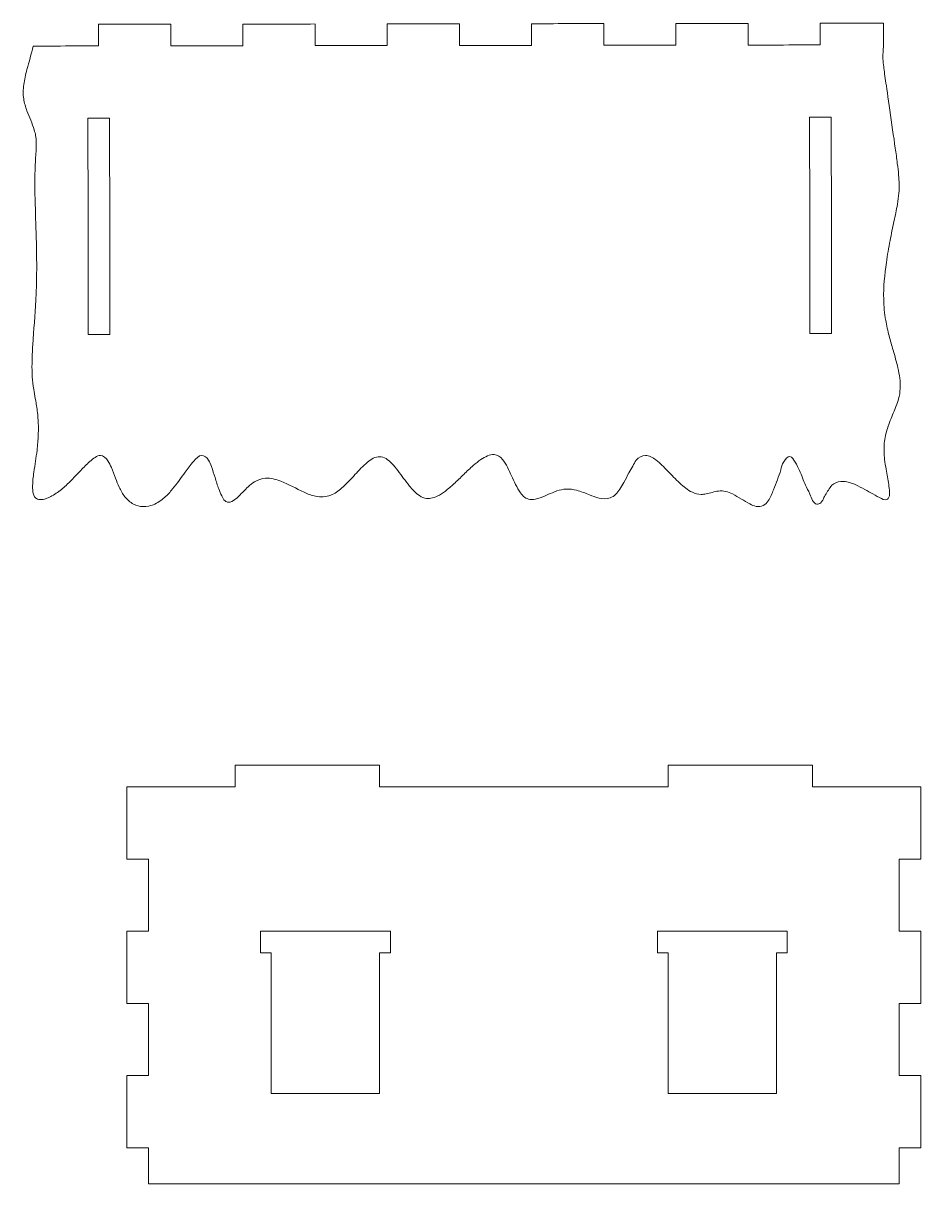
# Model space of a CAD drawing. Header units: millimetres. Extents: x -5059 to 5976, y -2595 to 3315.
# Drawn here: x 3345.4 to 3594.1, y 634.2 to 955.9 of the extents above; entities that cross this region are included whole.
import ezdxf

# ---------------------------------------------------------------- set-up
doc = ezdxf.new("R2010")
doc.units = ezdxf.units.MM
doc.header["$MEASUREMENT"] = 0
doc.layers.add('Make2D$visible$lines', color=7, linetype='Continuous')

msp = doc.modelspace()

# ---------------------------------------------------------------- linework, layer by layer
at = {"layer": 'Make2D$visible$lines', "color": 18, "lineweight": 9}
for points in [[(3386.285, 955.6092), (3379.6186, 955.5999), (3369.6189, 955.5861), (3366.2857, 955.5815)], [(3366.2941, 949.5815), (3366.2913, 951.5815), (3366.2871, 954.5815), (3366.2857, 955.5815)], [(3386.2857, 955.608), (3386.2885, 953.6084), (3386.2926, 950.609), (3386.294, 949.6092)], [(3426.285, 955.6647), (3419.6185, 955.6554), (3409.6189, 955.6415), (3406.2857, 955.6369)], [(3406.294, 949.6369), (3406.2912, 951.6369), (3406.2871, 954.6369), (3406.2857, 955.6369)], [(3426.2857, 955.6634), (3426.2884, 953.6638), (3426.2926, 950.6645), (3426.294, 949.6647)], [(3466.2849, 955.7201), (3459.6185, 955.7109), (3449.6189, 955.697), (3446.2857, 955.6924)], [(3446.294, 949.6924), (3446.2912, 951.6924), (3446.287, 954.6924), (3446.2857, 955.6924)], [(3466.2856, 955.7189), (3466.2884, 953.7193), (3466.2926, 950.7199), (3466.294, 949.7201)], [(3506.2849, 955.7756), (3499.6185, 955.7664), (3489.6188, 955.7525), (3486.2856, 955.7479)], [(3486.2939, 949.7479), (3486.2912, 951.7479), (3486.287, 954.7479), (3486.2856, 955.7479)], [(3506.2856, 955.7744), (3506.2884, 953.7748), (3506.2925, 950.7754), (3506.2939, 949.7756)], [(3546.2848, 955.8311), (3539.6184, 955.8218), (3529.6188, 955.808), (3526.2856, 955.8033)], [(3526.2939, 949.8033), (3526.2911, 951.8033), (3526.287, 954.8033), (3526.2856, 955.8033)], [(3546.2856, 955.8298), (3546.2883, 953.8303), (3546.2925, 950.8309), (3546.2939, 949.8311)], [(3566.2855, 955.8588), (3572.1189, 955.8669), (3580.8689, 955.879), (3583.7855, 955.8831)], [(3566.2939, 949.8588), (3566.2911, 951.8588), (3566.2869, 954.8588), (3566.2855, 955.8588)], [(3348.1588, 949.5563), (3354.2036, 949.5647), (3363.2709, 949.5773), (3366.2933, 949.5815)], [(3386.294, 949.6092), (3392.9607, 949.6184), (3402.9607, 949.6323), (3406.294, 949.6369)], [(3426.294, 949.6647), (3432.9607, 949.6739), (3442.9606, 949.6878), (3446.294, 949.6924)], [(3466.294, 949.7201), (3472.9606, 949.7294), (3482.9606, 949.7433), (3486.2939, 949.7479)], [(3506.2939, 949.7756), (3512.9606, 949.7849), (3522.9606, 949.7987), (3526.2939, 949.8033)], [(3546.2939, 949.8311), (3552.9605, 949.8403), (3562.9605, 949.8542), (3566.2939, 949.8588)], [(3587.0683, 921.2617), (3586.1753, 927.4854), (3584.8327, 936.8205), (3584.3847, 939.9321)], [(3369.3211, 929.5856), (3367.3213, 929.5829), (3364.3217, 929.5787), (3363.3218, 929.5773)], [(3363.3218, 929.5761), (3363.3495, 909.5765), (3363.3911, 879.5772), (3363.405, 869.5774)], [(3369.405, 869.5857), (3369.3773, 889.5853), (3369.3357, 919.5846), (3369.3218, 929.5844)], [(3569.3209, 929.863), (3567.3211, 929.8602), (3564.3215, 929.8561), (3563.3216, 929.8547)], [(3563.3216, 929.8534), (3563.3493, 909.8539), (3563.3909, 879.8545), (3563.4048, 869.8547)], [(3569.4048, 869.8631), (3569.3771, 889.8626), (3569.3355, 919.862), (3569.3216, 929.8618)], [(3363.405, 869.5774), (3365.4048, 869.5802), (3368.4044, 869.5843), (3369.4043, 869.5857)], [(3563.4048, 869.8547), (3565.4046, 869.8575), (3568.4042, 869.8617), (3569.4041, 869.8631)], [(3348.3076, 854.3687), (3348.5646, 852.8847), (3348.9459, 850.658), (3349.0723, 849.9156)], [(3404.1367, 750.2478), (3417.47, 750.2478), (3437.47, 750.2478), (3444.1367, 750.2478)], [(3404.1367, 744.2478), (3404.1367, 746.2478), (3404.1367, 749.2478), (3404.1367, 750.2478)], [(3444.1367, 750.2478), (3444.1367, 748.2478), (3444.1367, 745.2478), (3444.1367, 744.2478)], [(3524.1367, 744.2478), (3524.1367, 746.2478), (3524.1367, 749.2478), (3524.1367, 750.2478)], [(3524.1367, 750.2478), (3537.47, 750.2478), (3557.47, 750.2478), (3564.1367, 750.2478)], [(3564.1367, 750.2478), (3564.1367, 748.2478), (3564.1367, 745.2478), (3564.1367, 744.2478)], [(3374.1367, 744.2478), (3384.1367, 744.2478), (3399.1367, 744.2478), (3404.1367, 744.2478)], [(3374.1367, 724.2478), (3374.1367, 730.9144), (3374.1367, 740.9144), (3374.1367, 744.2478)], [(3524.1367, 744.2478), (3497.47, 744.2478), (3457.47, 744.2478), (3444.1367, 744.2478)], [(3594.1367, 744.2478), (3584.1367, 744.2478), (3569.1367, 744.2478), (3564.1367, 744.2478)], [(3594.1367, 744.2478), (3594.1367, 737.5811), (3594.1367, 727.5811), (3594.1367, 724.2478)], [(3380.1367, 724.2478), (3378.1367, 724.2478), (3375.1367, 724.2478), (3374.1367, 724.2478)], [(3380.1367, 704.2478), (3380.1367, 710.9144), (3380.1367, 720.9144), (3380.1367, 724.2478)], [(3588.1367, 724.2478), (3588.1367, 717.5811), (3588.1367, 707.5811), (3588.1367, 704.2478)], [(3594.1367, 724.2478), (3592.1367, 724.2478), (3589.1367, 724.2478), (3588.1367, 724.2478)], [(3374.1367, 704.2478), (3376.1367, 704.2478), (3379.1367, 704.2478), (3380.1367, 704.2478)], [(3374.1367, 684.2478), (3374.1367, 690.9144), (3374.1367, 700.9144), (3374.1367, 704.2478)], [(3447.1367, 704.2478), (3435.1367, 704.2478), (3417.1367, 704.2478), (3411.1367, 704.2478)], [(3411.1367, 704.2478), (3411.1367, 702.2478), (3411.1367, 699.2478), (3411.1367, 698.2478)], [(3447.1367, 698.2478), (3447.1367, 700.2478), (3447.1367, 703.2478), (3447.1367, 704.2478)], [(3557.1367, 704.2478), (3545.1367, 704.2478), (3527.1367, 704.2478), (3521.1367, 704.2478)], [(3521.1367, 704.2478), (3521.1367, 702.2478), (3521.1367, 699.2478), (3521.1367, 698.2478)], [(3557.1367, 698.2478), (3557.1367, 700.2478), (3557.1367, 703.2478), (3557.1367, 704.2478)], [(3588.1367, 704.2478), (3590.1367, 704.2478), (3593.1367, 704.2478), (3594.1367, 704.2478)], [(3594.1367, 704.2478), (3594.1367, 697.5811), (3594.1367, 687.5811), (3594.1367, 684.2478)], [(3411.1367, 698.2478), (3412.1367, 698.2478), (3413.6367, 698.2478), (3414.1367, 698.2478)], [(3414.1367, 698.2478), (3414.1367, 685.2478), (3414.1367, 665.7478), (3414.1367, 659.2478)], [(3444.1367, 659.2478), (3444.1367, 672.2478), (3444.1367, 691.7478), (3444.1367, 698.2478)], [(3444.1367, 698.2478), (3445.1367, 698.2478), (3446.6367, 698.2478), (3447.1367, 698.2478)], [(3521.1367, 698.2478), (3522.1367, 698.2478), (3523.6367, 698.2478), (3524.1367, 698.2478)], [(3524.1367, 698.2478), (3524.1367, 685.2478), (3524.1367, 665.7478), (3524.1367, 659.2478)], [(3554.1367, 659.2478), (3554.1367, 672.2478), (3554.1367, 691.7478), (3554.1367, 698.2478)], [(3554.1367, 698.2478), (3555.1367, 698.2478), (3556.6367, 698.2478), (3557.1367, 698.2478)], [(3380.1367, 684.2478), (3378.1367, 684.2478), (3375.1367, 684.2478), (3374.1367, 684.2478)], [(3380.1367, 664.2478), (3380.1367, 670.9144), (3380.1367, 680.9144), (3380.1367, 684.2478)], [(3588.1367, 684.2478), (3588.1367, 677.5811), (3588.1367, 667.5811), (3588.1367, 664.2478)], [(3594.1367, 684.2478), (3592.1367, 684.2478), (3589.1367, 684.2478), (3588.1367, 684.2478)], [(3374.1367, 664.2478), (3376.1367, 664.2478), (3379.1367, 664.2478), (3380.1367, 664.2478)], [(3374.1367, 644.2478), (3374.1367, 650.9144), (3374.1367, 660.9144), (3374.1367, 664.2478)], [(3588.1367, 664.2478), (3590.1367, 664.2478), (3593.1367, 664.2478), (3594.1367, 664.2478)], [(3594.1367, 664.2478), (3594.1367, 657.5811), (3594.1367, 647.5811), (3594.1367, 644.2478)], [(3414.1367, 659.2478), (3424.1367, 659.2478), (3439.1367, 659.2478), (3444.1367, 659.2478)], [(3524.1367, 659.2478), (3534.1367, 659.2478), (3549.1367, 659.2478), (3554.1367, 659.2478)], [(3380.1367, 644.2478), (3378.1367, 644.2478), (3375.1367, 644.2478), (3374.1367, 644.2478)], [(3380.1367, 634.2478), (3380.1367, 637.5811), (3380.1367, 642.5811), (3380.1367, 644.2478)], [(3594.1367, 644.2478), (3592.1367, 644.2478), (3589.1367, 644.2478), (3588.1367, 644.2478)], [(3588.1367, 644.2478), (3588.1367, 640.9144), (3588.1367, 635.9144), (3588.1367, 634.2478)], [(3588.1367, 634.2478), (3518.8033, 634.2478), (3414.8033, 634.2478), (3380.1367, 634.2478)]]:
    msp.add_open_spline(points, degree=3, dxfattribs=at)
for points, knots in [([(3583.7855, 955.8831), (3583.9759, 945.4051), (3583.3056, 948.3403), (3583.8016, 944.2732), (3583.8016, 944.2732), (3583.9291, 943.2277), (3584.1337, 941.7196), (3584.3847, 939.9321)], [0, 0, 0, 0, 0.33333333, 0.33333333, 0.33333333, 0.33333333, 1, 1, 1, 1]), ([(3348.3076, 854.3687), (3348.118, 855.545), (3347.975, 856.7299), (3347.8965, 857.9188), (3347.8965, 857.9188), (3347.8159, 859.1403), (3347.8035, 860.3659), (3347.8213, 861.5904), (3347.8213, 861.5904), (3347.8464, 863.3156), (3347.9313, 865.0385), (3348.0381, 866.7601), (3348.0381, 866.7601), (3348.294, 870.8827), (3348.6756, 874.9977), (3348.8919, 879.1226), (3348.8919, 879.1226), (3348.9891, 880.9764), (3349.0529, 882.8322), (3349.0876, 884.6883), (3349.0876, 884.6883), (3349.1347, 887.2079), (3349.1281, 889.7281), (3349.0886, 892.2478), (3349.0886, 892.2478), (3349.0663, 893.6686), (3349.0336, 895.0892), (3348.9938, 896.5096), (3348.9938, 896.5096), (3348.8959, 900.0104), (3348.7555, 903.5098), (3348.675, 907.011), (3348.675, 907.011), (3348.6406, 908.5077), (3348.6171, 910.0047), (3348.6178, 911.5019), (3348.6178, 911.5019), (3348.6185, 913.006), (3348.6435, 914.5102), (3348.6991, 916.0133), (3348.6991, 916.0133), (3348.7326, 916.9185), (3348.7772, 917.8232), (3348.8365, 918.727), (3348.8365, 918.727), (3348.8696, 919.2308), (3348.9073, 919.7343), (3348.9394, 920.2382), (3348.9394, 920.2382), (3348.9586, 920.5397), (3348.9759, 920.8413), (3348.9893, 921.1431), (3348.9893, 921.1431), (3349.0159, 921.7429), (3349.0273, 922.3435), (3349.006, 922.9435), (3349.006, 922.9435), (3348.9848, 923.54), (3348.9311, 924.1358), (3348.8285, 924.7235), (3348.8285, 924.7235), (3348.7349, 925.26), (3348.6006, 925.7896), (3348.4427, 926.311), (3348.4427, 926.311), (3347.8949, 928.1209), (3347.0644, 929.8312), (3346.4153, 931.6063), (3346.4153, 931.6063), (3346.2174, 932.1477), (3346.0364, 932.695), (3345.8815, 933.2505), (3345.8815, 933.2505), (3345.7263, 933.8076), (3345.5974, 934.3728), (3345.5137, 934.9451), (3345.5137, 934.9451), (3345.4226, 935.5678), (3345.3851, 936.1988), (3345.39, 936.8279), (3345.39, 936.8279), (3345.4007, 938.205), (3345.6147, 939.5731), (3345.9051, 940.9206), (3345.9051, 940.9206), (3346.0586, 941.6332), (3346.2335, 942.34), (3346.419, 943.0441), (3346.419, 943.0441), (3346.9908, 945.2161), (3347.6627, 947.3629), (3348.1585, 949.555)], [0, 0, 0, 0, 0.04166667, 0.04166667, 0.04166667, 0.04166667, 0.08333333, 0.08333333, 0.08333333, 0.08333333, 0.125, 0.125, 0.125, 0.125, 0.16666667, 0.16666667, 0.16666667, 0.16666667, 0.20833333, 0.20833333, 0.20833333, 0.20833333, 0.25, 0.25, 0.25, 0.25, 0.29166667, 0.29166667, 0.29166667, 0.29166667, 0.33333333, 0.33333333, 0.33333333, 0.33333333, 0.375, 0.375, 0.375, 0.375, 0.41666667, 0.41666667, 0.41666667, 0.41666667, 0.45833333, 0.45833333, 0.45833333, 0.45833333, 0.5, 0.5, 0.5, 0.5, 0.54166667, 0.54166667, 0.54166667, 0.54166667, 0.58333333, 0.58333333, 0.58333333, 0.58333333, 0.625, 0.625, 0.625, 0.625, 0.66666667, 0.66666667, 0.66666667, 0.66666667, 0.70833333, 0.70833333, 0.70833333, 0.70833333, 0.75, 0.75, 0.75, 0.75, 0.79166667, 0.79166667, 0.79166667, 0.79166667, 0.83333333, 0.83333333, 0.83333333, 0.83333333, 0.875, 0.875, 0.875, 0.875, 0.91666667, 0.91666667, 0.91666667, 0.91666667, 1, 1, 1, 1]), ([(3587.0683, 921.2617), (3587.2655, 919.8523), (3587.459, 918.4421), (3587.6354, 917.0298), (3587.6354, 917.0298), (3587.7714, 915.9411), (3587.8972, 914.8512), (3587.99, 913.7573), (3587.99, 913.7573), (3588.1292, 912.1163), (3588.1941, 910.4664), (3588.0734, 908.826), (3588.0734, 908.826), (3587.9967, 907.784), (3587.8451, 906.7458), (3587.6659, 905.7145), (3587.6659, 905.7145), (3587.3889, 904.1204), (3587.0459, 902.5429), (3586.7088, 900.9625), (3586.7088, 900.9625), (3586.3339, 899.2045), (3585.9664, 897.443), (3585.6267, 895.6772), (3585.6267, 895.6772), (3585.2367, 893.6501), (3584.8833, 891.6174), (3584.5894, 889.5737), (3584.5894, 889.5737), (3584.106, 886.2111), (3583.7839, 882.8185), (3583.8586, 879.4239), (3583.8586, 879.4239), (3583.902, 877.4509), (3584.0795, 875.4771), (3584.4154, 873.5319), (3584.4154, 873.5319), (3584.665, 872.0868), (3585.002, 870.6575), (3585.3693, 869.2376), (3585.3693, 869.2376), (3585.7142, 867.9045), (3586.0857, 866.5798), (3586.4666, 865.2572), (3586.4666, 865.2572), (3586.9363, 863.6266), (3587.4203, 861.9994), (3587.799, 860.3426), (3587.799, 860.3426), (3588.228, 858.4654), (3588.5219, 856.5503), (3588.4282, 854.6294), (3588.4282, 854.6294), (3588.3813, 853.667), (3588.2371, 852.7031), (3587.9866, 851.7726), (3587.9866, 851.7726), (3587.8107, 851.119), (3587.5824, 850.4818), (3587.3382, 849.8508), (3587.3382, 849.8508), (3586.813, 848.4936), (3586.2146, 847.1647), (3585.6786, 845.8114), (3585.6786, 845.8114), (3585.3914, 845.0861), (3585.122, 844.3537), (3584.8882, 843.6091), (3584.8882, 843.6091), (3584.4689, 842.2741), (3584.1637, 840.8998), (3584.0326, 839.5089), (3584.0326, 839.5089), (3583.8914, 838.0109), (3583.9523, 836.4937), (3584.1214, 834.9961), (3584.1214, 834.9961), (3584.2251, 834.0775), (3584.3695, 833.1662), (3584.5243, 832.2557), (3584.5243, 832.2557), (3584.7639, 830.8468), (3585.0285, 829.4397), (3585.2468, 828.0273), (3585.2468, 828.0273), (3585.3513, 827.3517), (3585.4452, 826.6748), (3585.4869, 825.9869), (3585.4869, 825.9869), (3585.5166, 825.4978), (3585.5199, 825.0031), (3585.3206, 824.568), (3585.3206, 824.568), (3585.1892, 824.2812), (3584.9698, 824.0203), (3584.7134, 823.8965), (3584.7134, 823.8965), (3584.1421, 823.6205), (3583.3871, 824.0254), (3582.6949, 824.404), (3582.6949, 824.404), (3580.9466, 825.3602), (3579.5992, 826.1487), (3578.0065, 826.9979), (3578.0065, 826.9979), (3577.1437, 827.458), (3576.2089, 827.9359), (3575.2782, 828.2949), (3575.2782, 828.2949), (3574.1798, 828.7186), (3573.087, 828.9766), (3571.9467, 828.8583), (3571.9467, 828.8583), (3571.0557, 828.7659), (3570.1356, 828.4437), (3569.4915, 827.8145), (3569.4915, 827.8145), (3569.1112, 827.443), (3568.8271, 826.9645), (3568.5427, 826.5103), (3568.5427, 826.5103), (3568.2445, 826.0339), (3567.9459, 825.5843), (3567.6753, 825.0976), (3567.6753, 825.0976), (3567.4259, 824.6493), (3567.2003, 824.1695), (3566.9444, 823.7144), (3566.9444, 823.7144), (3566.7887, 823.4376), (3566.6218, 823.17), (3566.3917, 822.9716), (3566.3917, 822.9716), (3566.0864, 822.7083), (3565.6697, 822.5669), (3565.3144, 822.6189), (3565.3144, 822.6189), (3564.3683, 822.7572), (3563.8578, 824.2665), (3563.3818, 825.3717), (3563.3818, 825.3717), (3562.9522, 826.3689), (3562.5507, 827.0371), (3562.163, 827.888), (3562.163, 827.888), (3561.6165, 829.0878), (3561.0975, 830.6508), (3560.5333, 831.9139), (3560.5333, 831.9139), (3560.1721, 832.7224), (3559.7924, 833.408), (3559.3063, 834.2547), (3559.3063, 834.2547), (3558.9074, 834.9495), (3558.437, 835.7527), (3557.8732, 835.7999), (3557.8732, 835.7999), (3557.2735, 835.8501), (3556.5681, 835.045), (3556.1355, 834.2929), (3556.1355, 834.2929), (3555.6935, 833.5247), (3555.5359, 832.8118), (3555.3261, 832.0761), (3555.3261, 832.0761), (3554.8208, 830.305), (3554.0121, 828.4014), (3553.31, 826.6065), (3553.31, 826.6065), (3552.8934, 825.5415), (3552.5143, 824.5147), (3551.8517, 823.5545), (3551.8517, 823.5545), (3551.4876, 823.0269), (3551.038, 822.5194), (3550.4876, 822.2296), (3550.4876, 822.2296), (3549.8829, 821.911), (3549.1565, 821.8552), (3548.4764, 821.9895), (3548.4764, 821.9895), (3547.8886, 822.1056), (3547.3353, 822.3637), (3546.8004, 822.6404), (3546.8004, 822.6404), (3545.9787, 823.0655), (3545.2006, 823.5345), (3544.4198, 824.0165), (3544.4198, 824.0165), (3543.6122, 824.5151), (3542.8017, 825.0276), (3541.9473, 825.4494), (3541.9473, 825.4494), (3541.3503, 825.7442), (3540.7318, 825.9947), (3540.085, 826.1369), (3540.085, 826.1369), (3539.426, 826.2818), (3538.7377, 826.3143), (3538.0654, 826.2356), (3538.0654, 826.2356), (3537.4812, 826.1671), (3536.9091, 826.0147), (3536.3392, 825.8655), (3536.3392, 825.8655), (3535.7706, 825.7166), (3535.2042, 825.5709), (3534.627, 825.4565), (3534.627, 825.4565), (3534.176, 825.3672), (3533.7185, 825.2969), (3533.2624, 825.2973), (3533.2624, 825.2973), (3532.4261, 825.2981), (3531.5947, 825.5368), (3530.8307, 825.892), (3530.8307, 825.892), (3529.5202, 826.5012), (3528.4077, 827.4532), (3527.3502, 828.4417), (3527.3502, 828.4417), (3526.1753, 829.5399), (3525.0684, 830.6833), (3523.9571, 831.8293), (3523.9571, 831.8293), (3522.9417, 832.8765), (3521.9228, 833.9259), (3520.7377, 834.8503), (3520.7377, 834.8503), (3519.8583, 835.5362), (3518.8875, 836.1532), (3517.8516, 836.1241), (3517.8516, 836.1241), (3516.9167, 836.0979), (3515.9289, 835.5454), (3515.3021, 834.7783), (3515.3021, 834.7783), (3514.8949, 834.28), (3514.64, 833.6912), (3514.3368, 833.131), (3514.3368, 833.131), (3513.9925, 832.4947), (3513.5859, 831.8953), (3513.2325, 831.2649), (3513.2325, 831.2649), (3512.7409, 830.3878), (3512.3523, 829.4508), (3511.8687, 828.5681), (3511.8687, 828.5681), (3511.5256, 827.942), (3511.1348, 827.3431), (3510.7338, 826.7517), (3510.7338, 826.7517), (3510.3823, 826.2333), (3510.0231, 825.7206), (3509.5721, 825.2842), (3509.5721, 825.2842), (3509.1362, 824.8623), (3508.6146, 824.5118), (3508.0511, 824.3096), (3508.0511, 824.3096), (3507.0905, 823.9651), (3506.0082, 824.0518), (3504.996, 824.2881), (3504.996, 824.2881), (3504.0684, 824.5047), (3503.1996, 824.847), (3502.3227, 825.1921), (3502.3227, 825.1921), (3501.1551, 825.6517), (3499.973, 826.1164), (3498.7531, 826.436), (3498.7531, 826.436), (3497.7962, 826.6866), (3496.8159, 826.848), (3495.8355, 826.7919), (3495.8355, 826.7919), (3494.9703, 826.7424), (3494.105, 826.5237), (3493.2761, 826.2452), (3493.2761, 826.2452), (3492.4264, 825.9598), (3491.615, 825.6115), (3490.7981, 825.2552), (3490.7981, 825.2552), (3489.8421, 824.8382), (3488.8784, 824.4101), (3487.8678, 824.1314), (3487.8678, 824.1314), (3487.1788, 823.9414), (3486.468, 823.8208), (3485.7665, 823.9299), (3485.7665, 823.9299), (3485.2611, 824.0085), (3484.7605, 824.2062), (3484.3419, 824.5027), (3484.3419, 824.5027), (3483.8876, 824.8245), (3483.5298, 825.2625), (3483.2061, 825.7192), (3483.2061, 825.7192), (3482.6779, 826.4644), (3482.2406, 827.2591), (3481.8349, 828.071), (3481.8349, 828.071), (3481.0546, 829.6323), (3480.3911, 831.257), (3479.5905, 832.8117), (3479.5905, 832.8117), (3479.1955, 833.5789), (3478.767, 834.3291), (3478.197, 834.9851), (3478.197, 834.9851), (3477.5838, 835.6908), (3476.8067, 836.2874), (3475.8916, 836.3512), (3475.8916, 836.3512), (3475.2955, 836.3928), (3474.6408, 836.2083), (3474.0636, 835.9767), (3474.0636, 835.9767), (3473.3687, 835.6978), (3472.7861, 835.3508), (3472.2, 834.9452), (3472.2, 834.9452), (3471.517, 834.4724), (3470.8293, 833.9202), (3470.1786, 833.3583), (3470.1786, 833.3583), (3469.2235, 832.5335), (3468.3482, 831.688), (3467.4578, 830.8257), (3467.4578, 830.8257), (3466.5599, 829.9561), (3465.6465, 829.0694), (3464.7204, 828.2196), (3464.7204, 828.2196), (3463.9653, 827.5267), (3463.2016, 826.8584), (3462.3855, 826.2406), (3462.3855, 826.2406), (3461.676, 825.7035), (3460.9268, 825.2046), (3460.124, 824.8189), (3460.124, 824.8189), (3459.5698, 824.5526), (3458.99, 824.3403), (3458.3834, 824.2389), (3458.3834, 824.2389), (3457.8238, 824.1453), (3457.2413, 824.1461), (3456.6928, 824.2734), (3456.6928, 824.2734), (3455.9701, 824.4412), (3455.3064, 824.8285), (3454.7128, 825.2881), (3454.7128, 825.2881), (3453.8573, 825.9503), (3453.1473, 826.7624), (3452.4716, 827.6004), (3452.4716, 827.6004), (3451.3364, 829.0082), (3450.298, 830.4894), (3449.194, 831.9209), (3449.194, 831.9209), (3448.6817, 832.5853), (3448.1552, 833.2389), (3447.577, 833.8482), (3447.577, 833.8482), (3447.085, 834.3667), (3446.5556, 834.8531), (3445.9307, 835.2114), (3445.9307, 835.2114), (3445.3866, 835.5235), (3444.7701, 835.7383), (3444.1688, 835.7571), (3444.1688, 835.7571), (3442.9528, 835.7951), (3441.7989, 835.031), (3440.7944, 834.2122), (3440.7944, 834.2122), (3439.4786, 833.1398), (3438.4192, 831.9736), (3437.3142, 830.7702), (3437.3142, 830.7702), (3436.1496, 829.5019), (3434.9344, 828.1924), (3433.6211, 827.041), (3433.6211, 827.041), (3432.7021, 826.2353), (3431.7351, 825.5071), (3430.617, 825.0843), (3430.617, 825.0843), (3429.3128, 824.5911), (3427.803, 824.5134), (3426.4054, 824.7841), (3426.4054, 824.7841), (3425.2889, 825.0003), (3424.2441, 825.4389), (3423.217, 825.9147), (3423.217, 825.9147), (3421.0592, 826.9145), (3418.9799, 828.079), (3416.7523, 828.9363), (3416.7523, 828.9363), (3415.3999, 829.4567), (3413.9929, 829.864), (3412.5573, 829.7746), (3412.5573, 829.7746), (3411.4785, 829.7074), (3410.3836, 829.3597), (3409.4588, 828.7921), (3409.4588, 828.7921), (3408.8174, 828.3984), (3408.2579, 827.8989), (3407.712, 827.3818), (3407.712, 827.3818), (3406.8581, 826.5727), (3406.0377, 825.7203), (3405.1983, 824.8998), (3405.1983, 824.8998), (3404.8298, 824.5395), (3404.4576, 824.1854), (3404.0442, 823.8595), (3404.0442, 823.8595), (3403.525, 823.4502), (3402.9408, 823.0853), (3402.3087, 823.1211), (3402.3087, 823.1211), (3401.9595, 823.1409), (3401.5956, 823.283), (3401.3146, 823.5074), (3401.3146, 823.5074), (3400.8885, 823.8476), (3400.6529, 824.377), (3400.4226, 824.8837), (3400.4226, 824.8837), (3400.1197, 825.5501), (3399.8259, 826.1774), (3399.5709, 826.8358), (3399.5709, 826.8358), (3399.1801, 827.8444), (3398.8802, 828.9261), (3398.5543, 829.9775), (3398.5543, 829.9775), (3398.2367, 831.0024), (3397.8945, 831.9985), (3397.5347, 832.9967), (3397.5347, 832.9967), (3397.3126, 833.613), (3397.0838, 834.2301), (3396.7159, 834.8001), (3396.7159, 834.8001), (3396.2502, 835.5216), (3395.5617, 836.1678), (3394.8401, 836.1182), (3394.8401, 836.1182), (3394.0785, 836.0658), (3393.28, 835.2383), (3392.6277, 834.5015), (3392.6277, 834.5015), (3391.6554, 833.4033), (3391.0077, 832.5068), (3390.279, 831.4911), (3390.279, 831.4911), (3389.216, 830.0096), (3387.9806, 828.2747), (3386.7668, 826.7981), (3386.7668, 826.7981), (3386.0664, 825.946), (3385.3731, 825.1799), (3384.5567, 824.4524), (3384.5567, 824.4524), (3383.6552, 823.6492), (3382.6034, 822.8929), (3381.4674, 822.4332), (3381.4674, 822.4332), (3380.5591, 822.0655), (3379.5969, 821.8875), (3378.6252, 821.924), (3378.6252, 821.924), (3377.6921, 821.959), (3376.7501, 822.1919), (3375.9199, 822.6251), (3375.9199, 822.6251), (3375.0085, 823.1006), (3374.2317, 823.8174), (3373.5926, 824.6252), (3373.5926, 824.6252), (3372.937, 825.4539), (3372.4264, 826.3784), (3371.9796, 827.3348), (3371.9796, 827.3348), (3371.6069, 828.1326), (3371.2786, 828.9525), (3370.9598, 829.7742), (3370.9598, 829.7742), (3370.5777, 830.7592), (3370.2091, 831.7469), (3369.8178, 832.7221), (3369.8178, 832.7221), (3369.5556, 833.3753), (3369.2833, 834.0229), (3368.8759, 834.6175), (3368.8759, 834.6175), (3368.3492, 835.3862), (3367.5966, 836.0662), (3366.7762, 836.09), (3366.7762, 836.09), (3365.8045, 836.1183), (3364.7374, 835.2262), (3363.8683, 834.4447), (3363.8683, 834.4447), (3362.884, 833.5596), (3362.1535, 832.8164), (3361.3466, 831.9674), (3361.3466, 831.9674), (3360.1923, 830.753), (3358.8814, 829.3221), (3357.6128, 828.1172), (3357.6128, 828.1172), (3356.7448, 827.2928), (3355.8965, 826.5742), (3354.9073, 825.8697), (3354.9073, 825.8697), (3354.4138, 825.5182), (3353.8852, 825.1702), (3353.3598, 824.8811), (3353.3598, 824.8811), (3352.8881, 824.6216), (3352.419, 824.4095), (3351.9148, 824.2245), (3351.9148, 824.2245), (3351.4866, 824.0674), (3351.0331, 823.9299), (3350.5806, 823.8771), (3350.5806, 823.8771), (3350.2972, 823.8441), (3350.0142, 823.8442), (3349.7316, 823.8917), (3349.7316, 823.8917), (3349.4845, 823.9332), (3349.2377, 824.0109), (3349.0307, 824.1461), (3349.0307, 824.1461), (3348.7709, 824.3159), (3348.5736, 824.5764), (3348.4266, 824.855), (3348.4266, 824.855), (3348.0679, 825.5346), (3348.0079, 826.322), (3347.9943, 827.0928), (3347.9943, 827.0928), (3347.9799, 827.9012), (3348.0165, 828.6916), (3348.0918, 829.4871), (3348.0918, 829.4871), (3348.1548, 830.1532), (3348.2449, 830.823), (3348.3406, 831.4905), (3348.3406, 831.4905), (3348.63, 833.5085), (3348.9704, 835.5054), (3349.209, 837.5212), (3349.209, 837.5212), (3349.3772, 838.9409), (3349.4948, 840.37), (3349.5499, 841.8005), (3349.5499, 841.8005), (3349.6032, 843.1881), (3349.5977, 844.5769), (3349.5133, 845.9615), (3349.5133, 845.9615), (3349.4325, 847.2854), (3349.2797, 848.6054), (3349.0723, 849.9156)], [0, 0, 0, 0, 0.00689655, 0.00689655, 0.00689655, 0.00689655, 0.0137931, 0.0137931, 0.0137931, 0.0137931, 0.02068966, 0.02068966, 0.02068966, 0.02068966, 0.02758621, 0.02758621, 0.02758621, 0.02758621, 0.03448276, 0.03448276, 0.03448276, 0.03448276, 0.04137931, 0.04137931, 0.04137931, 0.04137931, 0.04827586, 0.04827586, 0.04827586, 0.04827586, 0.05517241, 0.05517241, 0.05517241, 0.05517241, 0.06206897, 0.06206897, 0.06206897, 0.06206897, 0.06896552, 0.06896552, 0.06896552, 0.06896552, 0.07586207, 0.07586207, 0.07586207, 0.07586207, 0.08275862, 0.08275862, 0.08275862, 0.08275862, 0.08965517, 0.08965517, 0.08965517, 0.08965517, 0.09655172, 0.09655172, 0.09655172, 0.09655172, 0.10344828, 0.10344828, 0.10344828, 0.10344828, 0.11034483, 0.11034483, 0.11034483, 0.11034483, 0.11724138, 0.11724138, 0.11724138, 0.11724138, 0.12413793, 0.12413793, 0.12413793, 0.12413793, 0.13103448, 0.13103448, 0.13103448, 0.13103448, 0.13793103, 0.13793103, 0.13793103, 0.13793103, 0.14482759, 0.14482759, 0.14482759, 0.14482759, 0.15172414, 0.15172414, 0.15172414, 0.15172414, 0.15862069, 0.15862069, 0.15862069, 0.15862069, 0.16551724, 0.16551724, 0.16551724, 0.16551724, 0.17241379, 0.17241379, 0.17241379, 0.17241379, 0.17931034, 0.17931034, 0.17931034, 0.17931034, 0.1862069, 0.1862069, 0.1862069, 0.1862069, 0.19310345, 0.19310345, 0.19310345, 0.19310345, 0.2, 0.2, 0.2, 0.2, 0.20689655, 0.20689655, 0.20689655, 0.20689655, 0.2137931, 0.2137931, 0.2137931, 0.2137931, 0.22068966, 0.22068966, 0.22068966, 0.22068966, 0.22758621, 0.22758621, 0.22758621, 0.22758621, 0.23448276, 0.23448276, 0.23448276, 0.23448276, 0.24137931, 0.24137931, 0.24137931, 0.24137931, 0.24827586, 0.24827586, 0.24827586, 0.24827586, 0.25517241, 0.25517241, 0.25517241, 0.25517241, 0.26206897, 0.26206897, 0.26206897, 0.26206897, 0.26896552, 0.26896552, 0.26896552, 0.26896552, 0.27586207, 0.27586207, 0.27586207, 0.27586207, 0.28275862, 0.28275862, 0.28275862, 0.28275862, 0.28965517, 0.28965517, 0.28965517, 0.28965517, 0.29655172, 0.29655172, 0.29655172, 0.29655172, 0.30344828, 0.30344828, 0.30344828, 0.30344828, 0.31034483, 0.31034483, 0.31034483, 0.31034483, 0.31724138, 0.31724138, 0.31724138, 0.31724138, 0.32413793, 0.32413793, 0.32413793, 0.32413793, 0.33103448, 0.33103448, 0.33103448, 0.33103448, 0.33793103, 0.33793103, 0.33793103, 0.33793103, 0.34482759, 0.34482759, 0.34482759, 0.34482759, 0.35172414, 0.35172414, 0.35172414, 0.35172414, 0.35862069, 0.35862069, 0.35862069, 0.35862069, 0.36551724, 0.36551724, 0.36551724, 0.36551724, 0.37241379, 0.37241379, 0.37241379, 0.37241379, 0.37931034, 0.37931034, 0.37931034, 0.37931034, 0.3862069, 0.3862069, 0.3862069, 0.3862069, 0.39310345, 0.39310345, 0.39310345, 0.39310345, 0.4, 0.4, 0.4, 0.4, 0.40689655, 0.40689655, 0.40689655, 0.40689655, 0.4137931, 0.4137931, 0.4137931, 0.4137931, 0.42068966, 0.42068966, 0.42068966, 0.42068966, 0.42758621, 0.42758621, 0.42758621, 0.42758621, 0.43448276, 0.43448276, 0.43448276, 0.43448276, 0.44137931, 0.44137931, 0.44137931, 0.44137931, 0.44827586, 0.44827586, 0.44827586, 0.44827586, 0.45517241, 0.45517241, 0.45517241, 0.45517241, 0.46206897, 0.46206897, 0.46206897, 0.46206897, 0.46896552, 0.46896552, 0.46896552, 0.46896552, 0.47586207, 0.47586207, 0.47586207, 0.47586207, 0.48275862, 0.48275862, 0.48275862, 0.48275862, 0.48965517, 0.48965517, 0.48965517, 0.48965517, 0.49655172, 0.49655172, 0.49655172, 0.49655172, 0.50344828, 0.50344828, 0.50344828, 0.50344828, 0.51034483, 0.51034483, 0.51034483, 0.51034483, 0.51724138, 0.51724138, 0.51724138, 0.51724138, 0.52413793, 0.52413793, 0.52413793, 0.52413793, 0.53103448, 0.53103448, 0.53103448, 0.53103448, 0.53793103, 0.53793103, 0.53793103, 0.53793103, 0.54482759, 0.54482759, 0.54482759, 0.54482759, 0.55172414, 0.55172414, 0.55172414, 0.55172414, 0.55862069, 0.55862069, 0.55862069, 0.55862069, 0.56551724, 0.56551724, 0.56551724, 0.56551724, 0.57241379, 0.57241379, 0.57241379, 0.57241379, 0.57931034, 0.57931034, 0.57931034, 0.57931034, 0.5862069, 0.5862069, 0.5862069, 0.5862069, 0.59310345, 0.59310345, 0.59310345, 0.59310345, 0.6, 0.6, 0.6, 0.6, 0.60689655, 0.60689655, 0.60689655, 0.60689655, 0.6137931, 0.6137931, 0.6137931, 0.6137931, 0.62068966, 0.62068966, 0.62068966, 0.62068966, 0.62758621, 0.62758621, 0.62758621, 0.62758621, 0.63448276, 0.63448276, 0.63448276, 0.63448276, 0.64137931, 0.64137931, 0.64137931, 0.64137931, 0.64827586, 0.64827586, 0.64827586, 0.64827586, 0.65517241, 0.65517241, 0.65517241, 0.65517241, 0.66206897, 0.66206897, 0.66206897, 0.66206897, 0.66896552, 0.66896552, 0.66896552, 0.66896552, 0.67586207, 0.67586207, 0.67586207, 0.67586207, 0.68275862, 0.68275862, 0.68275862, 0.68275862, 0.68965517, 0.68965517, 0.68965517, 0.68965517, 0.69655172, 0.69655172, 0.69655172, 0.69655172, 0.70344828, 0.70344828, 0.70344828, 0.70344828, 0.71034483, 0.71034483, 0.71034483, 0.71034483, 0.71724138, 0.71724138, 0.71724138, 0.71724138, 0.72413793, 0.72413793, 0.72413793, 0.72413793, 0.73103448, 0.73103448, 0.73103448, 0.73103448, 0.73793103, 0.73793103, 0.73793103, 0.73793103, 0.74482759, 0.74482759, 0.74482759, 0.74482759, 0.75172414, 0.75172414, 0.75172414, 0.75172414, 0.75862069, 0.75862069, 0.75862069, 0.75862069, 0.76551724, 0.76551724, 0.76551724, 0.76551724, 0.77241379, 0.77241379, 0.77241379, 0.77241379, 0.77931034, 0.77931034, 0.77931034, 0.77931034, 0.7862069, 0.7862069, 0.7862069, 0.7862069, 0.79310345, 0.79310345, 0.79310345, 0.79310345, 0.8, 0.8, 0.8, 0.8, 0.80689655, 0.80689655, 0.80689655, 0.80689655, 0.8137931, 0.8137931, 0.8137931, 0.8137931, 0.82068966, 0.82068966, 0.82068966, 0.82068966, 0.82758621, 0.82758621, 0.82758621, 0.82758621, 0.83448276, 0.83448276, 0.83448276, 0.83448276, 0.84137931, 0.84137931, 0.84137931, 0.84137931, 0.84827586, 0.84827586, 0.84827586, 0.84827586, 0.85517241, 0.85517241, 0.85517241, 0.85517241, 0.86206897, 0.86206897, 0.86206897, 0.86206897, 0.86896552, 0.86896552, 0.86896552, 0.86896552, 0.87586207, 0.87586207, 0.87586207, 0.87586207, 0.88275862, 0.88275862, 0.88275862, 0.88275862, 0.88965517, 0.88965517, 0.88965517, 0.88965517, 0.89655172, 0.89655172, 0.89655172, 0.89655172, 0.90344828, 0.90344828, 0.90344828, 0.90344828, 0.91034483, 0.91034483, 0.91034483, 0.91034483, 0.91724138, 0.91724138, 0.91724138, 0.91724138, 0.92413793, 0.92413793, 0.92413793, 0.92413793, 0.93103448, 0.93103448, 0.93103448, 0.93103448, 0.93793103, 0.93793103, 0.93793103, 0.93793103, 0.94482759, 0.94482759, 0.94482759, 0.94482759, 0.95172414, 0.95172414, 0.95172414, 0.95172414, 0.95862069, 0.95862069, 0.95862069, 0.95862069, 0.96551724, 0.96551724, 0.96551724, 0.96551724, 0.97241379, 0.97241379, 0.97241379, 0.97241379, 0.97931034, 0.97931034, 0.97931034, 0.97931034, 0.9862069, 0.9862069, 0.9862069, 0.9862069, 1, 1, 1, 1])]:
    msp.add_open_spline(points, degree=3, knots=knots, dxfattribs=at)

doc.saveas('drawing.dxf')
